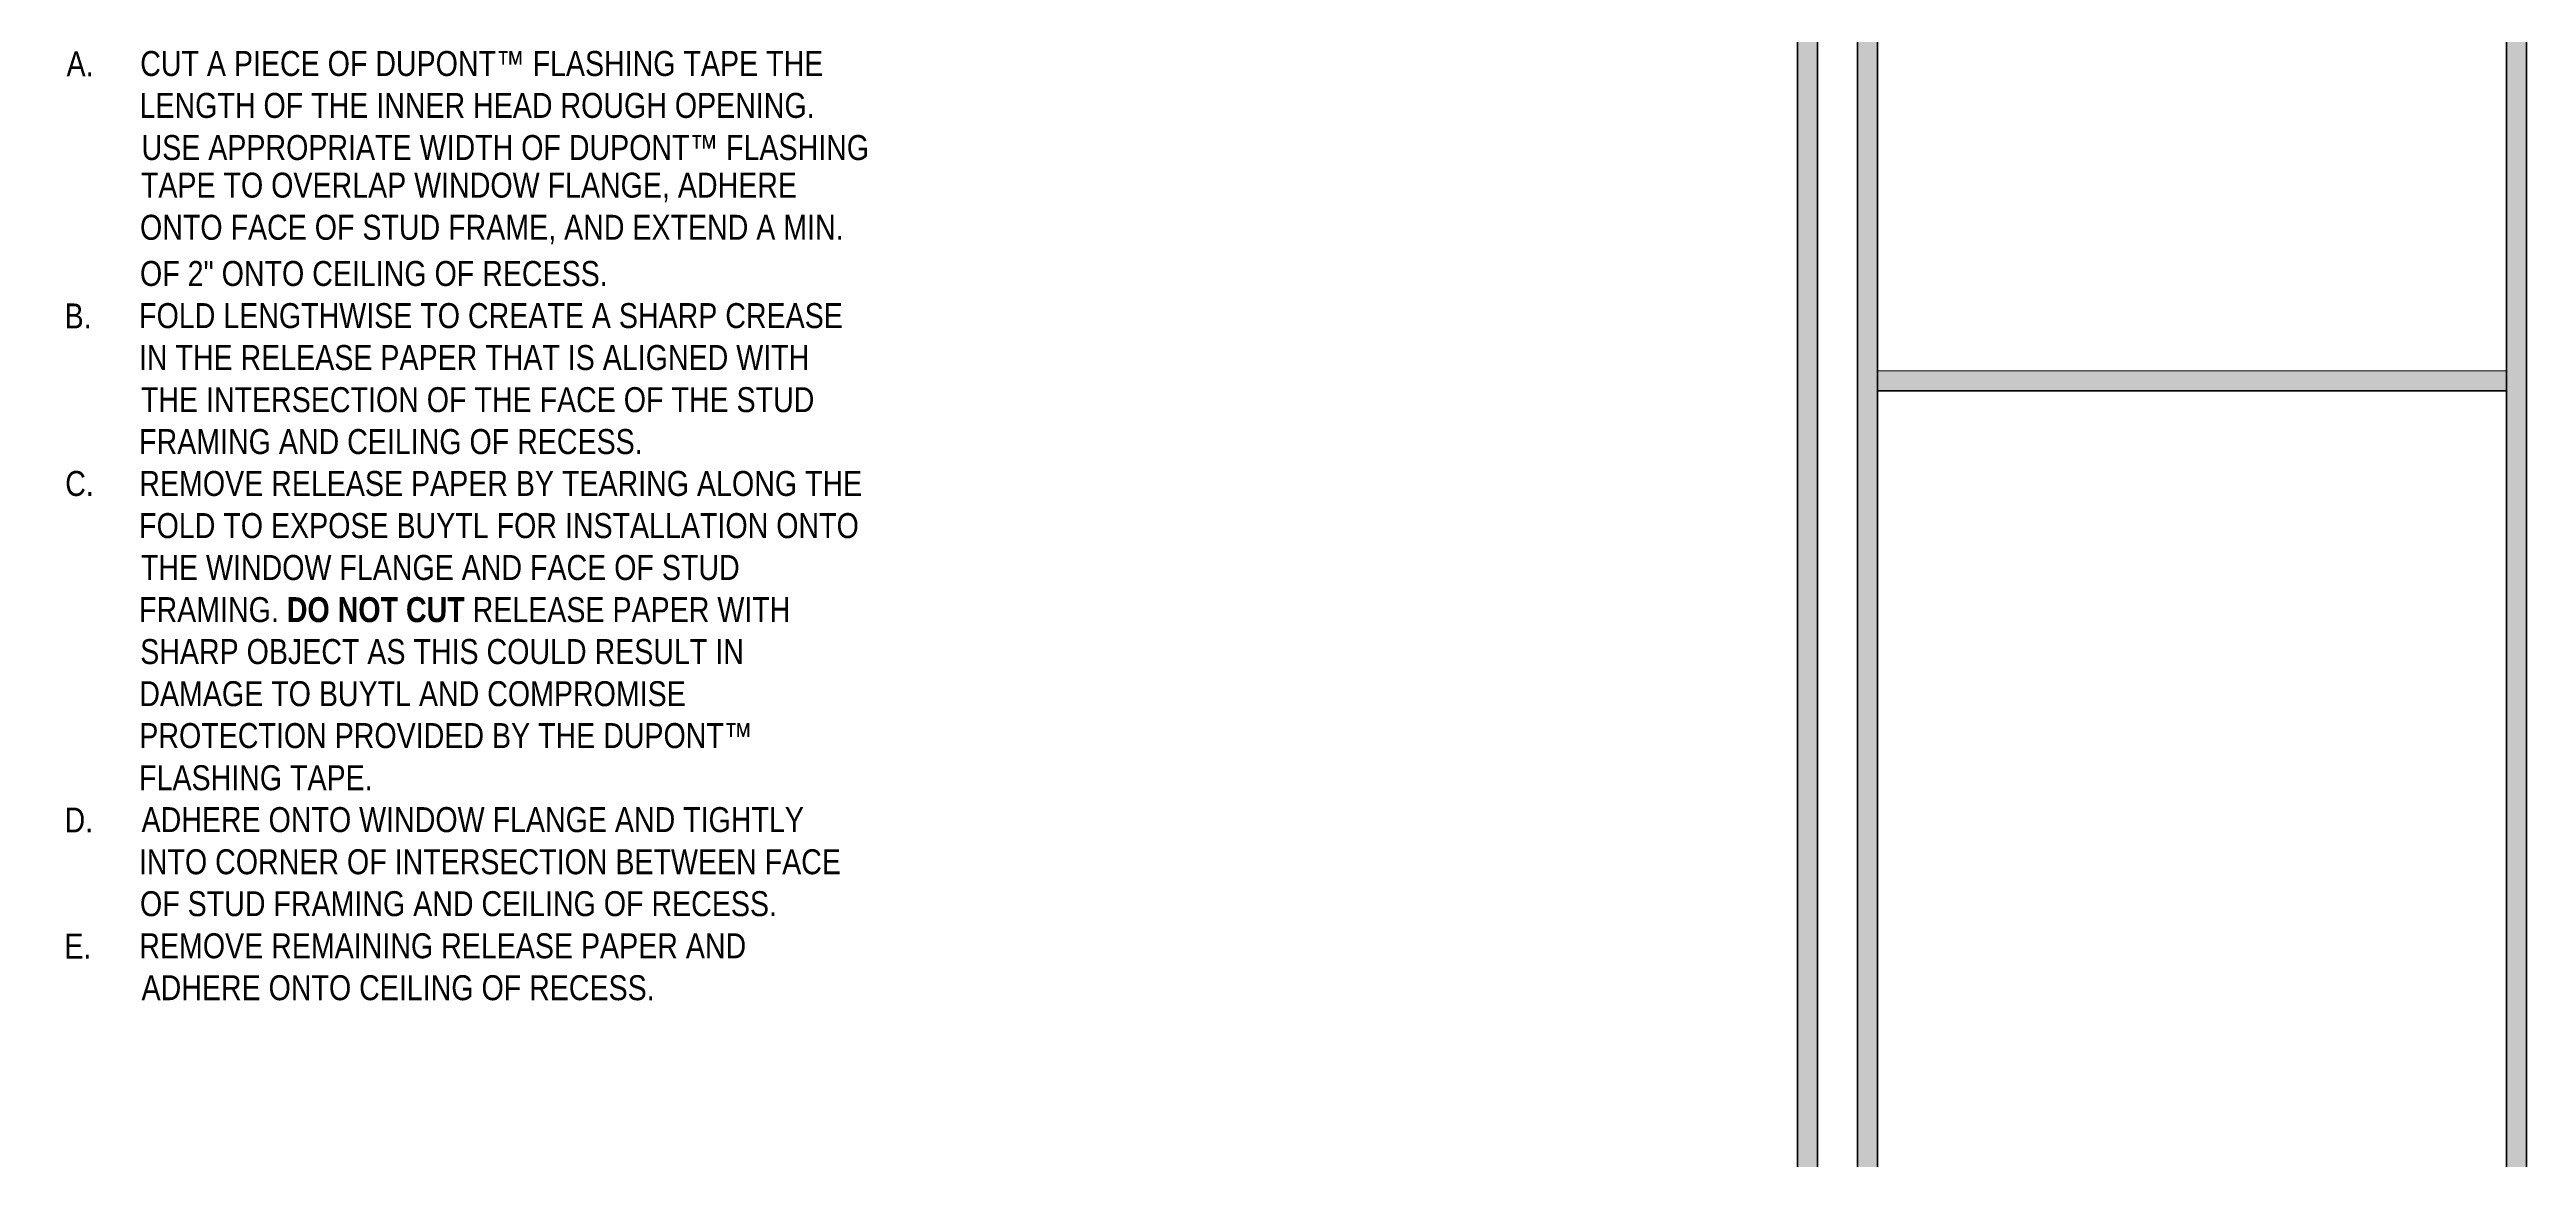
# Model space of a CAD drawing. Extents: x -1328 to 5679, y -4611 to 1603.
# Drawn here: x 805 to 1921, y -2245 to -1745 of the extents above; entities that cross this region are included whole.
import ezdxf

# ---------------------------------------------------------------- set-up
doc = ezdxf.new("R2010")
doc.units = 0
doc.header["$MEASUREMENT"] = 0
doc.layers.add('.ATI-TEXT_1', color=7, linetype='Continuous', lineweight=0)
doc.layers.add('G-ANNO-TTLB', color=7, linetype='Continuous', lineweight=0)

# ---------------------------------------------------------------- blocks, each defined once
blk = doc.blocks.new('Block_44')
at = {"layer": '.ATI-TEXT_1', "char_height": 0.2, "attachment_point": 7}
for s, insert in [('\\C18;\\c0;\\FArial Narrow|b0|i0|c1;\\H11.249999;\\W1.000000;A.', (812.3, -1756.7)), ('\\C18;\\c0;\\FArial Narrow|b0|i0|c1;\\H11.249999;\\W1.000000;CUT A PIECE OF DUPONT™ FLASHING TAPE THE', (845.5, -1756.7)), ('\\C18;\\c0;\\FArial Narrow|b0|i0|c1;\\H11.249999;\\W1.000000;LENGTH OF THE INNER HEAD ROUGH OPENING.', (845.2, -1775.6)), ('\\C18;\\c0;\\FArial Narrow|b0|i0|c1;\\H11.249999;\\W1.000000;USE APPROPRIATE WIDTH OF DUPONT™ FLASHING', (846.1, -1794.6)), ('\\C18;\\c0;\\FArial Narrow|b0|i0|c1;\\H11.249999;\\W1.000000;TAPE TO OVERLAP WINDOW FLANGE, ADHERE', (845.8, -1813.5)), ('\\C18;\\c0;\\FArial Narrow|b0|i0|c1;\\H11.249999;\\W1.000000;ONTO FACE OF STUD FRAME, AND EXTEND A MIN.', (845.4, -1832.5)), ('\\C18;\\c0;\\FArial Narrow|b0|i0|c1;\\H11.249999;\\W1.000000;OF 2" ONTO CEILING OF RECESS.', (845.4, -1851.4)), ('\\C18;\\c0;\\FArial Narrow|b0|i0|c1;\\H11.249999;\\W1.000000;B.', (811.4, -1870.4)), ('\\C18;\\c0;\\FArial Narrow|b0|i0|c1;\\H11.249999;\\W1.000000;FOLD LENGTHWISE TO CREATE A SHARP CREASE', (845, -1870.4)), ('\\C18;\\c0;\\FArial Narrow|b0|i0|c1;\\H11.249999;\\W1.000000;IN THE RELEASE PAPER THAT IS ALIGNED WITH', (844.9, -1889.3)), ('\\C18;\\c0;\\FArial Narrow|b0|i0|c1;\\H11.249999;\\W1.000000;THE INTERSECTION OF THE FACE OF THE STUD', (845.8, -1908.3)), ('\\C18;\\c0;\\FArial Narrow|b0|i0|c1;\\H11.249999;\\W1.000000;FRAMING AND CEILING OF RECESS.', (845, -1927.2)), ('\\C18;\\c0;\\FArial Narrow|b0|i0|c1;\\H11.249999;\\W1.000000;C.', (811.7, -1946.1)), ('\\C18;\\c0;\\FArial Narrow|b0|i0|c1;\\H11.249999;\\W1.000000;REMOVE RELEASE PAPER BY TEARING ALONG THE', (845.1, -1946.1)), ('\\C18;\\c0;\\FArial Narrow|b0|i0|c1;\\H11.249999;\\W1.000000;FOLD TO EXPOSE BUYTL FOR INSTALLATION ONTO', (845, -1965.1)), ('\\C18;\\c0;\\FArial Narrow|b0|i0|c1;\\H11.249999;\\W1.000000;THE WINDOW FLANGE AND FACE OF STUD', (845.8, -1984)), ('\\C18;\\c0;\\FArial Narrow|b0|i0|c1;\\H11.249999;\\W1.000000;FRAMING. \\FArial Narrow Bold|b1|i0|c1;DO NOT CUT \\FArial Narrow|b0|i0|c1;RELEASE PAPER WITH', (845, -2003)), ('\\C18;\\c0;\\FArial Narrow|b0|i0|c1;\\H11.249999;\\W1.000000;SHARP OBJECT AS THIS COULD RESULT IN', (845.5, -2021.9)), ('\\C18;\\c0;\\FArial Narrow|b0|i0|c1;\\H11.249999;\\W1.000000;DAMAGE TO BUYTL AND COMPROMISE', (845.1, -2040.9)), ('\\C18;\\c0;\\FArial Narrow|b0|i0|c1;\\H11.249999;\\W1.000000;PROTECTION PROVIDED BY THE DUPONT™', (845.1, -2059.8)), ('\\C18;\\c0;\\FArial Narrow|b0|i0|c1;\\H11.249999;\\W1.000000;FLASHING TAPE.', (845, -2078.8)), ('\\C18;\\c0;\\FArial Narrow|b0|i0|c1;\\H11.249999;\\W1.000000;D.', (811.4, -2097.7)), ('\\C18;\\c0;\\FArial Narrow|b0|i0|c1;\\H11.249999;\\W1.000000;ADHERE ONTO WINDOW FLANGE AND TIGHTLY', (846.1, -2097.7)), ('\\C18;\\c0;\\FArial Narrow|b0|i0|c1;\\H11.249999;\\W1.000000;INTO CORNER OF INTERSECTION BETWEEN FACE', (844.9, -2116.7)), ('\\C18;\\c0;\\FArial Narrow|b0|i0|c1;\\H11.249999;\\W1.000000;OF STUD FRAMING AND CEILING OF RECESS.', (845.4, -2135.6)), ('\\C18;\\c0;\\FArial Narrow|b0|i0|c1;\\H11.249999;\\W1.000000;E.', (811.3, -2154.6)), ('\\C18;\\c0;\\FArial Narrow|b0|i0|c1;\\H11.249999;\\W1.000000;REMOVE REMAINING RELEASE PAPER AND', (845.1, -2154.6)), ('\\C18;\\c0;\\FArial Narrow|b0|i0|c1;\\H11.249999;\\W1.000000;ADHERE ONTO CEILING OF RECESS.', (846.1, -2173.5))]:
    blk.add_mtext(s, dxfattribs=dict(at, insert=insert))

msp = doc.modelspace()

# ---------------------------------------------------------------- hatches: boundary and pattern name
at = {"layer": 'G-ANNO-TTLB', "true_color": 0xff00ff, "transparency": 33554687}
h = msp.add_hatch(color=6, dxfattribs=at)
edge = h.paths.add_edge_path()
edge.add_spline(control_points=[(1601.5, -3473.7), (1601.5, -3473.7), (-1328, -3473.7), (-1328, -3473.7), (-1328, -3473.7), (-1328, -1016.7), (-1328, -1016.7), (-1328, -1016.7), (1601.5, -1016.7), (1601.5, -1016.7), (1601.5, -1016.7), (1601.5, -3473.7), (1601.5, -3473.7)], knot_values=[0, 0, 0, 0, 1, 1, 1, 2, 2, 2, 3, 3, 3, 4, 4, 4, 4], degree=3, periodic=0)
edge = h.paths.add_edge_path()
edge.add_spline(control_points=[(-1319, -1025.7), (-1319, -1025.7), (-1319, -3464.7), (-1319, -3464.7), (-1319, -3464.7), (1592.5, -3464.7), (1592.5, -3464.7), (1592.5, -3464.7), (1592.5, -1025.7), (1592.5, -1025.7), (1592.5, -1025.7), (-1319, -1025.7), (-1319, -1025.7)], knot_values=[0, 0, 0, 0, 1, 1, 1, 2, 2, 2, 3, 3, 3, 4, 4, 4, 4], degree=3, periodic=0)
edge.add_line((-1319, -1025.7), (-1319, -1025.7))
h = msp.add_hatch(color=6, dxfattribs=at)
edge = h.paths.add_edge_path()
edge.add_spline(control_points=[(1921, -1016.7), (1921, -1016.7), (1921, -3473.7), (1921, -3473.7), (1921, -3473.7), (1619.5, -3473.7), (1619.5, -3473.7), (1619.5, -3473.7), (1619.5, -1016.7), (1619.5, -1016.7), (1619.5, -1016.7), (1921, -1016.7), (1921, -1016.7)], knot_values=[0, 0, 0, 0, 1, 1, 1, 2, 2, 2, 3, 3, 3, 4, 4, 4, 4], degree=3, periodic=0)
edge = h.paths.add_edge_path()
edge.add_spline(control_points=[(1912, -1025.7), (1912, -1025.7), (1628.5, -1025.7), (1628.5, -1025.7), (1628.5, -1025.7), (1628.5, -3464.7), (1628.5, -3464.7), (1628.5, -3464.7), (1912, -3464.7), (1912, -3464.7), (1912, -3464.7), (1912, -1025.7), (1912, -1025.7)], knot_values=[0, 0, 0, 0, 1, 1, 1, 2, 2, 2, 3, 3, 3, 4, 4, 4, 4], degree=3, periodic=0)
edge.add_line((1912, -1025.7), (1912, -1025.7))
msp.add_hatch(color=6, dxfattribs=at).paths.add_polyline_path([(1912, -1898.5), (1628.5, -1898.5), (1628.5, -1889.5), (1912, -1889.5)])

# ---------------------------------------------------------------- linework, layer by layer
at = {"layer": 'G-ANNO-TTLB', "color": 6, "lineweight": 50, "true_color": 0xff00ff}
for p, q in [((1592.5, -3464.7), (1592.5, -1025.7)), ((1592.5, -1025.7), (1592.5, -3464.7)), ((1601.5, -3473.7), (1601.5, -1016.7)), ((1619.5, -1016.7), (1619.5, -3473.7)), ((1628.5, -3464.7), (1628.5, -1025.7)), ((1912, -1025.7), (1912, -3464.7)), ((1921, -3473.7), (1921, -1016.7)), ((1628.5, -1889.5), (1628.5, -1898.5)), ((1912, -1898.5), (1912, -1889.5)), ((1628.5, -1898.5), (1912, -1898.5)), ((1628.5, -2182), (1628.5, -2191)), ((1912, -2191), (1912, -2182))]:
    msp.add_line(p, q, dxfattribs=at)
at = {"layer": 'G-ANNO-TTLB'}
msp.add_lwpolyline([(1912, -1898.5), (1628.5, -1898.5), (1628.5, -1889.5), (1912, -1889.5)], close=True, dxfattribs=at)
for points in [[(1601.5, -3473.7), (1601.5, -3473.7), (-1328, -3473.7), (-1328, -3473.7), (-1328, -3473.7), (-1328, -1016.7), (-1328, -1016.7), (-1328, -1016.7), (1601.5, -1016.7), (1601.5, -1016.7), (1601.5, -1016.7), (1601.5, -3473.7), (1601.5, -3473.7)], [(-1319, -1025.7), (-1319, -1025.7), (-1319, -3464.7), (-1319, -3464.7), (-1319, -3464.7), (1592.5, -3464.7), (1592.5, -3464.7), (1592.5, -3464.7), (1592.5, -1025.7), (1592.5, -1025.7), (1592.5, -1025.7), (-1319, -1025.7), (-1319, -1025.7)], [(1921, -1016.7), (1921, -1016.7), (1921, -3473.7), (1921, -3473.7), (1921, -3473.7), (1619.5, -3473.7), (1619.5, -3473.7), (1619.5, -3473.7), (1619.5, -1016.7), (1619.5, -1016.7), (1619.5, -1016.7), (1921, -1016.7), (1921, -1016.7)], [(1912, -1025.7), (1912, -1025.7), (1628.5, -1025.7), (1628.5, -1025.7), (1628.5, -1025.7), (1628.5, -3464.7), (1628.5, -3464.7), (1628.5, -3464.7), (1912, -3464.7), (1912, -3464.7), (1912, -3464.7), (1912, -1025.7), (1912, -1025.7)]]:
    msp.add_open_spline(points, degree=3, knots=[0, 0, 0, 0, 1, 1, 1, 2, 2, 2, 3, 3, 3, 4, 4, 4, 4], dxfattribs=at)

# ---------------------------------------------------------------- block references
at = {"layer": '.ATI-TEXT_1'}
msp.add_blockref('Block_44', (0, 0), dxfattribs=at)

doc.saveas('drawing.dxf')
